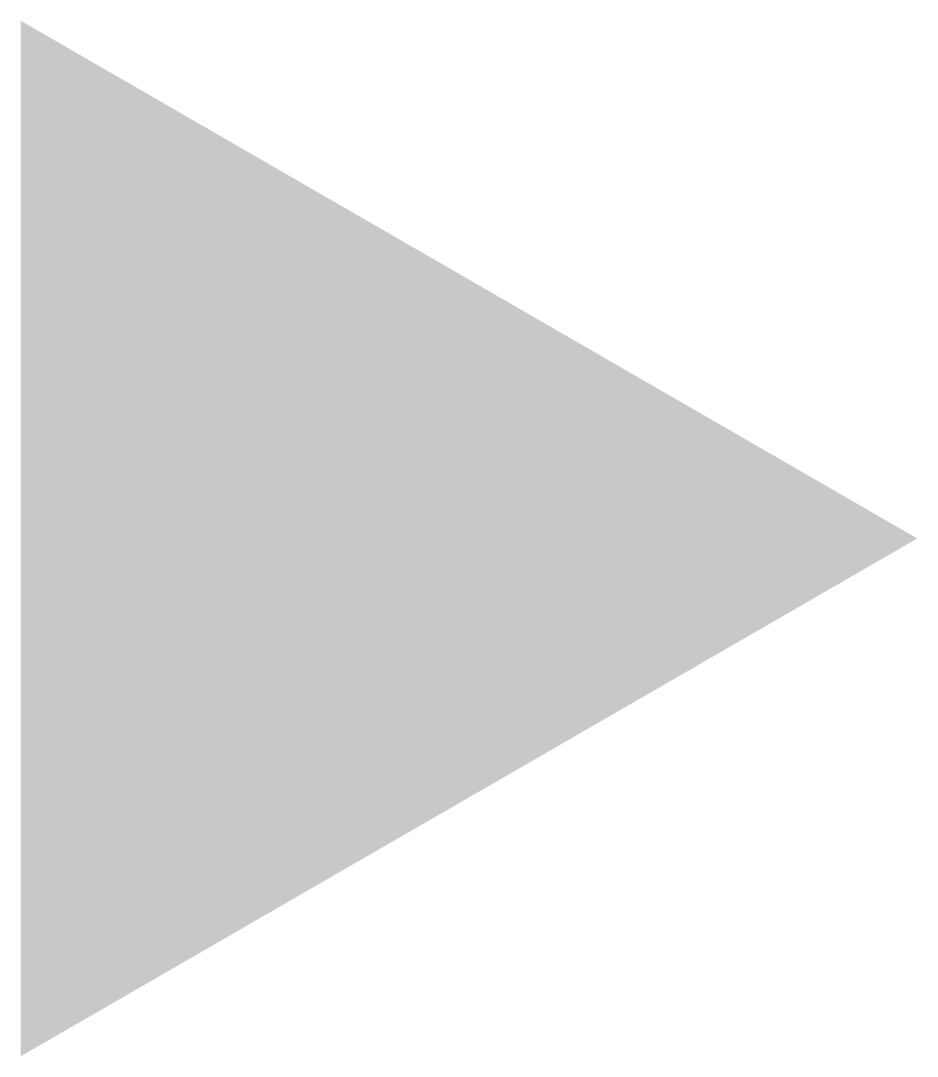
# Model space of a CAD drawing. Header units: millimetres. Extents: x -2926.598 to -2926.346, y 3737.918 to 3738.21.
import ezdxf

# ---------------------------------------------------------------- set-up
doc = ezdxf.new("R2010")
doc.units = ezdxf.units.MM
doc.header["$LTSCALE"] = 10
doc.layers.add('Ele_diagramas', color=2, linetype='Continuous')

msp = doc.modelspace()

# ---------------------------------------------------------------- linework, layer by layer
at = {"layer": 'Ele_diagramas', "color": 1}
msp.add_solid([(-2926.59835, 3737.91849), (-2926.59835, 3738.21015), (-2926.34576, 3738.06432)], dxfattribs=at)

doc.saveas('drawing.dxf')
